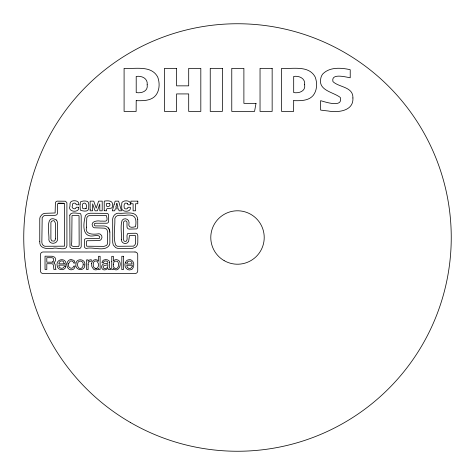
<?xml version="1.0" encoding="UTF-8"?>
<svg xmlns="http://www.w3.org/2000/svg" width="475" height="475" viewBox="0 0 475 475"><rect width="100%" height="100%" fill="white"/><g stroke="black" fill="none" stroke-linecap="round" stroke-linejoin="round"><path stroke-width="0.71" d="M121.303 239.465C121.897 233.142 120.092 226.343 122.128 220.299C124.141 217.354 129.176 218.963 129.069 222.567C127.549 227.947 131.7 227.81 135.541 226.634C137.067 217.574 134.645 213.851 125.151 215.335C121.742 215.65 116.001 213.887 114.825 218.571C115.241 227.234 112.89 236.782 115.609 244.916A3.616 3.616 0 0 0 117.729 246.299L133.528 246.145L135.066 244.732L135.66 243.164L135.5 235.683L134.633 235.321L129.479 235.487L128.612 241.555L126.985 243.099L125.287 243.55A4.055 4.055 0 0 1 121.315 239.489M109.844 232.091L109.476 229.847L108.294 227.893A5.961 5.961 0 0 0 103.853 225.946L95.16 225.916L94.359 225.269L94.222 224.277A1.193 1.193 0 0 1 94.537 223.66L95.748 223.232L106.786 223.232A1.947 1.947 0 0 0 108.638 221.469L108.585 214.878L107.985 213.815L107.107 213.382L90.351 213.239L88.095 213.679A6.353 6.353 0 0 0 85.411 215.769C83.802 221.374 81.688 233.973 89.496 235.778C91.711 237.12 100.51 233.284 99.75 237.939A1.419 1.419 0 0 1 98.859 238.533L86.141 238.563L85.138 238.925A2.167 2.167 0 0 0 84.455 239.81L84.318 246.656A1.805 1.805 0 0 0 84.562 247.344L85.179 247.992A2.868 2.868 0 0 0 86.302 248.443C92.88 246.501 105.046 252.273 109.351 245.118A6.104 6.104 0 0 0 109.867 242.642L109.85 231.954M53.853 262.859L55.147 264.433L55.48 268.423L56.062 269.45L53.865 269.45L53.515 265.644L52.939 264.254A1.912 1.912 0 0 0 51.543 263.732L46.811 263.732L46.811 269.45L45.03 269.45L45.03 256.185L52.197 256.257L54.411 257.07A2.998 2.998 0 0 1 55.438 258.637L55.373 260.959L53.907 263.019M107.712 267.021L107.902 264.634L106.964 264.955A9.209 9.209 0 0 1 106.026 265.127L103.402 266A1.662 1.662 0 0 0 103.194 267.176L103.396 267.805A1.324 1.324 0 0 0 103.877 268.304C105.064 269.343 107.7 267.431 107.57 267.294M86.034 208.424C87.519 205.616 85.589 201.091 82.567 203.941A30.139 30.139 0 0 0 82.638 208.157L83.072 208.65L84.235 208.774A14.191 14.191 0 0 0 85.595 208.691L86.034 208.424L85.595 208.691M53.123 261.648L53.663 259.314A1.734 1.734 0 0 0 52.897 258.073L51.722 257.705L46.793 257.711L46.811 262.188L51.342 262.194A3.23 3.23 0 0 0 52.897 261.826L52.529 261.986M78.82 246.216L79.165 244.91L79.04 215.947A0.908 0.908 0 0 0 78.642 215.502L72.224 215.502A0.701 0.701 0 0 0 71.992 215.703L71.755 242.422C69.095 248.36 77.401 245.937 78.5 246.341M96.573 268.363C93.1 269.194 92.536 264.058 93.866 261.903A2.482 2.482 0 0 1 95.57 261.012L96.425 261.048A2.096 2.096 0 0 1 97.126 261.357L98.42 263.696A6.757 6.757 0 0 1 98.515 264.866L98.194 266.73L97.446 267.87A2.185 2.185 0 0 1 96.573 268.363L96.217 268.434A2.957 2.957 0 0 1 95.522 268.452M58.443 203.223L57.511 203.959L57.422 213.501L56.858 214.765L55.165 215.335L44.899 215.418L43.575 216.018L42.18 217.639L41.842 242.452L42.222 244.12L43.178 245.338A4.305 4.305 0 0 0 45.143 246.276L64.374 246.187A0.707 0.707 0 0 0 64.588 245.973L64.594 203.609A0.695 0.695 0 0 0 64.404 203.401L58.443 203.223L63.775 203.241M127.425 203.401C124.011 201.869 123.791 205.396 124.224 207.729C124.254 209.481 128.47 209.362 127.906 207.278L130.346 207.278C131.539 212.064 123.251 212.295 121.837 209.255A35.298 35.298 0 0 1 121.855 202.653C123.405 199.892 131.7 199.981 130.364 204.784L127.882 204.784L127.425 203.401L127.751 203.591M109.476 203.532L106.632 203.377L106.632 206.275C108.704 207.29 111.198 205.461 109.476 203.532L109.743 203.71M56.365 220.02C44.383 213.085 49.786 235.671 48.83 239.756C49.436 245.112 58.229 244.085 57.505 238.67L57.398 222.181A4.738 4.738 0 0 0 56.365 220.02M108.294 227.893A6.027 6.027 0 0 1 109.767 230.945M39.757 241.692C39.164 248.841 47.66 248.995 52.683 248.461C56.044 246.644 66.637 251.887 66.922 245.575L66.904 203.371A2.814 2.814 0 0 0 66.791 202.57L65.431 201.228L57.22 201.139A2.037 2.037 0 0 0 55.391 203.264L55.118 212.966L44.3 213.352L42.275 214.314L40.221 216.76L39.769 218.512L39.757 241.692M86.462 227.145C84.651 234.959 93.557 234.549 98.717 233.789A3.028 3.028 0 0 1 100.724 234.531C103.17 236.366 101.81 240.659 98.717 240.617L86.961 240.742L86.414 241.644L86.581 245.985A0.629 0.629 0 0 0 86.812 246.222L104.019 246.365L106.174 245.575A3.663 3.663 0 0 0 107.611 243.426L107.683 231.604L106.703 229.217L104.417 228.143L94.24 227.786A3.426 3.426 0 0 1 92.678 226.48C90.036 221.516 97.078 220.323 100.51 221.13C105.088 220.768 108.585 222.989 106.43 215.733A0.766 0.766 0 0 0 106.174 215.507L88.92 215.686A3.96 3.96 0 0 0 86.788 217.823L86.462 227.145M90.137 209.594L90.137 210.811L92.625 210.799L92.625 203.852L95.053 210.811L97.399 210.799L99.803 203.888L99.803 210.799L102.208 210.799L102.214 201.139L98.628 201.139L96.205 208.163L93.735 201.139L90.131 201.139L90.137 209.594M104.221 210.704L106.626 210.811C104.933 206.085 113.311 210.722 112.391 205.782C113.893 200.397 107.748 200.474 104.239 201.139L104.221 210.704M111.762 261.458L111.75 269.574L113.293 269.574L113.293 268.375C118.75 274.431 123.844 260.745 116.707 259.665A3.45 3.45 0 0 0 114.321 260.199L113.383 261.113L113.383 256.322L111.773 256.328L111.762 261.458M113.288 264.7C113.008 266.612 114.374 269.099 116.595 268.428A2.037 2.037 0 0 0 117.278 268.108C118.916 266.552 118.934 263.589 117.758 261.761A1.995 1.995 0 0 0 117.064 261.25L115.075 261.173A2.054 2.054 0 0 0 114.35 261.594L113.596 262.794L113.288 264.7M137.732 219.266L137.732 227.098L137.239 228.428L136.562 228.92L129.206 229.098L127.918 228.736L127.009 227.264L127.003 222.603A1.752 1.752 0 0 0 125.24 220.816L124.076 221.249L123.393 222.597L123.411 238.86L123.862 240.73A1.544 1.544 0 0 0 124.468 241.247L125.833 241.365A1.437 1.437 0 0 0 126.38 241.062C128.107 239.014 126.071 235.938 127.561 233.759A1.401 1.401 0 0 1 128.066 233.379L135.856 233.243L137.251 233.902L137.839 235.737L137.792 242.968L137.382 244.785A6.442 6.442 0 0 1 135.434 247.315L132.24 248.443L118.958 248.443A6.442 6.442 0 0 1 115.597 247.54L113.258 244.981L112.712 242.535L112.7 220.946C112.308 218.203 113.406 215.228 115.912 213.845A5.154 5.154 0 0 1 118.382 213.204C124.753 214.088 136.533 209.748 137.732 219.266M78.654 207.254C80.097 213.18 67.118 212.26 69.973 206.079A40.696 40.696 0 0 1 70.086 203.282C70.478 199.464 80.204 199.862 78.654 204.761L76.208 204.761C76.665 202.154 71.185 202.724 72.443 205.473C70.46 208.555 76.178 210.383 76.208 207.254L78.654 207.254M88.148 264.735L88.124 269.527L86.598 269.527L86.598 259.873L88.107 259.873L88.107 261.375L89.502 259.962L91.271 259.665L91.271 261.25C89.27 260.929 87.744 262.853 88.148 264.735M109.511 262.289L109.487 268.09L110.58 268.381L110.586 269.568L108.585 269.533A1.176 1.176 0 0 1 108.199 269.141L107.973 268.316C101.003 274.164 98.42 262.129 107.32 263.637C110.022 261.191 103.271 259.368 103.467 262.812L101.982 262.812C101.846 259.368 106.905 258.703 108.941 260.716A2.191 2.191 0 0 1 109.416 261.594L109.511 262.289M136.206 100.658L136.135 111.423L124.094 111.423L124.094 68.353C135.238 69.166 151.305 64.944 157.718 77.057C159.927 82.977 159.719 90.375 155.681 95.481C150.919 101.032 142.856 100.813 136.206 100.658M293.692 100.658L293.621 111.423L281.58 111.423L281.58 68.353C292.725 69.166 308.786 64.944 315.198 77.057C317.413 82.977 317.199 90.375 313.162 95.481C308.4 101.032 300.342 100.813 293.692 100.658M80.032 204.66L80.299 209.778A1.496 1.496 0 0 0 80.833 210.407C83.167 211.096 88.13 212.123 88.647 208.822C88.593 206.079 90.001 200.604 85.518 201.026A16.506 16.506 0 0 0 83.095 201.056L80.584 201.744L80.032 204.66M65.793 266.487C65.188 271.136 57.517 270.554 57.255 265.994C55.064 258.501 67.189 257.034 65.948 265.145L58.894 265.145C58.122 268.494 63.49 269.658 64.25 266.487L65.793 266.487M352.913 97.963C353.78 111.215 337.737 112.818 328.077 110.972A186.942 186.942 0 0 1 320.613 110.075L320.613 100.658C325.203 101.988 343.288 108.134 340.302 97.476C333.135 91.812 317.33 90.618 320.987 77.508A9.666 9.666 0 0 1 322.84 73.898C329.834 66.803 341.246 67.699 350.223 69.7L350.223 77.769C346.085 77.164 330.766 72.746 332.951 81.599C338.901 87.465 353.323 86.61 352.913 97.963M147.179 84.758C148.36 91.331 141.324 93.51 136.206 92.577L136.206 76.427C141.544 75.543 148.075 78.345 147.179 84.758M304.659 84.758C305.841 91.331 298.805 93.51 293.692 92.577L293.692 76.427C299.03 75.543 305.562 78.345 304.659 84.758M91.657 263.387L91.776 266.362L93.474 269.111A3.568 3.568 0 0 0 95.249 269.836A3.319 3.319 0 0 0 97.844 269.117L98.533 268.292L98.545 269.533L100.112 269.533L100.112 256.31L98.527 256.31L98.551 261.214C96.645 258.091 91.681 259.896 91.657 263.387M69.795 215.133L69.962 247.047L71.606 248.425L79.622 248.449A1.514 1.514 0 0 0 80.233 248.223L80.999 247.22A3.23 3.23 0 0 0 81.219 245.967L81.183 215.81L80.792 214.136A1.87 1.87 0 0 0 79.812 213.328C76.689 213.685 71.113 211.351 69.795 215.133M83.196 264.658L82.721 266.837L81.599 268.12A2.191 2.191 0 0 1 80.798 268.393L79.788 268.363A2.363 2.363 0 0 1 78.963 268.001L78.013 266.861L77.573 265.305A5.522 5.522 0 0 1 77.615 263.821C77.763 259.522 84.004 260.603 83.196 264.658M55.385 238.854L55.047 240.279A1.965 1.965 0 0 1 54.061 241.134L51.775 240.873L50.896 239.133L50.908 222.413L51.567 221.285L53.206 220.673A2.025 2.025 0 0 1 54.447 221.095L55.385 223.131L55.385 238.854M84.829 264.908C85.274 271.658 74.593 270.774 75.929 264.189C75.745 257.753 85.874 258.655 84.829 264.908M68.756 263.316C66.536 267.128 72.77 270.714 73.619 266.119L75.121 266.119L74.468 268.066A3.527 3.527 0 0 1 72.847 269.521C67.557 271.534 64.986 263.821 68.471 260.603A4.394 4.394 0 0 1 71.191 259.552L74.07 260.454L75.169 263.037L73.619 263.037L73.287 261.962L72.123 261.084A3.165 3.165 0 0 0 70.211 261.167L68.756 263.316M256.001 103.348L254.558 111.423L231.77 111.423L231.77 68.353L243.889 68.353L243.889 103.348L256.001 103.348M125.329 262.8C123.666 266.576 127.098 271.326 131.266 269.616A3.426 3.426 0 0 0 132.466 268.814L133.618 266.612L132.032 266.612L130.928 268.114A2.993 2.993 0 0 1 129.004 268.517L127.288 267.484L126.766 265.27L133.784 265.27C134.205 262.093 131.634 258.572 128.185 259.849A3.937 3.937 0 0 0 126.089 261.292L125.329 262.8M116.903 203.431L115.781 207.225L117.984 207.225L116.903 203.431M114.113 204.618L112.278 210.811L114.665 210.811L115.306 208.804L118.495 208.798L119.082 210.799L121.487 210.799L118.596 201.139L115.152 201.139L114.113 204.618M127.11 262.497L126.968 262.794A3.242 3.242 0 0 0 126.76 263.987L132.056 263.987A3.497 3.497 0 0 0 131.676 262.307L131.498 262.022A2.25 2.25 0 0 0 130.382 261.191L129.081 261.084A2.304 2.304 0 0 0 128.541 261.226L127.769 261.689A2.998 2.998 0 0 0 127.11 262.497M176.587 68.353L164.475 68.353L164.475 111.423L176.587 111.423L176.587 93.925L188.7 93.925L188.7 111.423L200.818 111.423L200.818 68.353L188.7 68.353L188.7 85.85L176.587 85.85L176.587 68.353M222.353 68.353L210.241 68.353L210.241 111.423L222.353 111.423L222.353 68.353M272.151 68.353L260.039 68.353L260.039 111.423L272.151 111.423L272.151 68.353M137.809 201.145L130.91 201.145L130.91 203.757L133.113 203.757L133.113 210.805L135.547 210.805L135.547 203.739L137.809 203.739L137.809 201.145M135.031 251.987L43.13 251.987A2.684 2.684 0 0 0 40.434 254.659L40.434 270.839A2.648 2.648 0 0 0 40.892 272.335A2.702 2.702 0 0 0 43.13 273.517L135.031 273.517A2.707 2.707 0 0 0 137.269 272.335A2.642 2.642 0 0 0 137.732 270.839L137.732 254.665A2.69 2.69 0 0 0 135.031 251.987M123.399 256.286L121.814 256.286L121.814 269.61L123.399 269.61L123.399 256.286M64.297 263.857L58.9 263.851A3.438 3.438 0 0 1 59.06 262.8A3.135 3.135 0 0 1 60.2 261.375A2.755 2.755 0 0 1 61.613 260.935A2.85 2.85 0 0 1 63.401 261.541L64.297 263.857M224.141 260.638A26.719 26.719 0 0 0 264.219 237.5A26.719 26.719 0 0 0 224.141 214.362A26.719 26.719 0 0 0 224.141 260.638M130.625 422.613A213.75 213.75 0 0 0 451.25 237.5A213.75 213.75 0 0 0 130.625 52.387A213.75 213.75 0 0 0 130.625 422.613"/></g></svg>
